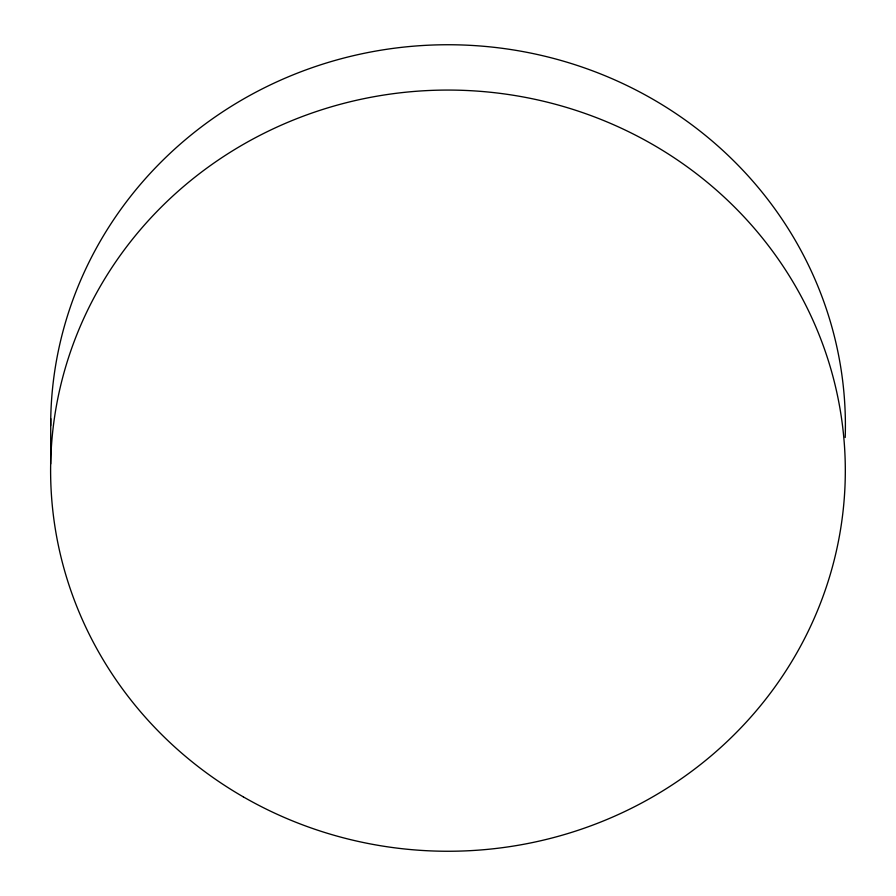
<?xml version="1.0" encoding="UTF-8"?>
<svg xmlns="http://www.w3.org/2000/svg" width="896" height="896" viewBox="0 0 896 896"><rect width="100%" height="100%" fill="white"/><g stroke="black" fill="none" stroke-linecap="round" stroke-linejoin="round"><path stroke-width="1.34" d="M50.658 463.994L50.747 418.667M50.68 425.522A397.354 380.598 0.1 0 1 454.227 44.789A397.354 380.598 0.1 0 1 845.197 437.494M243.331 796.88A397.354 380.598 0.1 0 0 845.253 477.333A397.354 380.598 0.1 0 0 255.293 137.771A397.354 380.598 0.1 0 0 243.331 796.88"/></g></svg>
